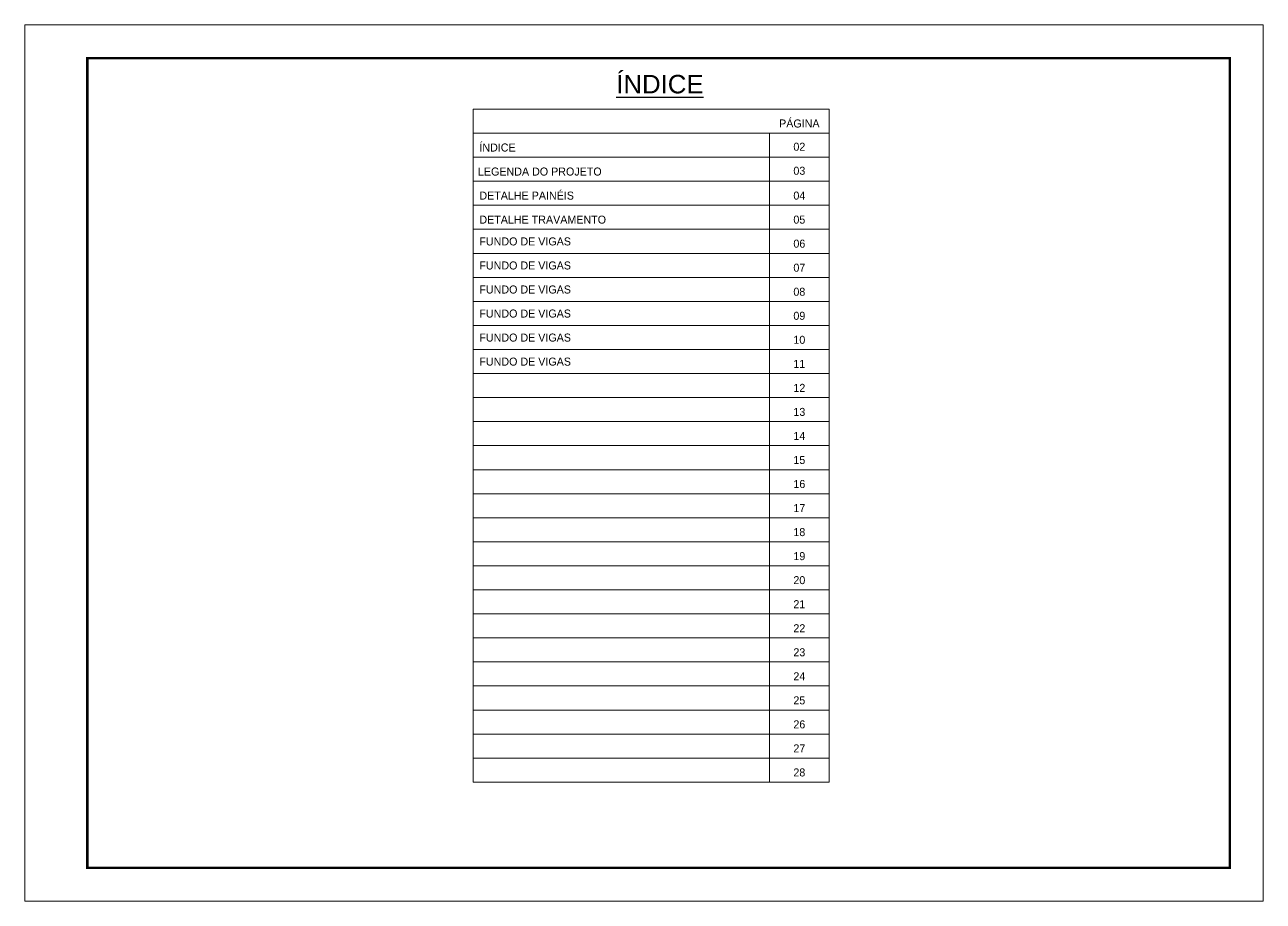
# Model space of a CAD drawing. Extents: x 2216 to 8470, y 226 to 4722.
# Drawn here: x 3801 to 5286, y 3672 to 4722 of the extents above; entities that cross this region are included whole.
import ezdxf
from ezdxf.enums import TextEntityAlignment as Align

# ---------------------------------------------------------------- set-up
doc = ezdxf.new("R2010")
doc.units = 0
doc.layers.add('CARIMBO', color=255, linetype='Continuous', lineweight=9)
doc.layers.add('Folhas', color=255, linetype='Continuous', lineweight=9)
doc.styles.add('ARIAL', font='arial.ttf')
doc.styles.add('Tecnologia', font='')
doc.styles.get('Tecnologia').set_extended_font_data('Forgotten Futurist')

msp = doc.modelspace()

# ---------------------------------------------------------------- linework, layer by layer
at = {"layer": 'CARIMBO'}
for p, q in [((4338.78, 4620.77), (4765.86, 4620.77)), ((4338.78, 4620.77), (4765.86, 4620.77)), ((4338.78, 4620.77), (4338.78, 3814.48)), ((4765.86, 4620.77), (4765.86, 3814.48)), ((4338.78, 4591.98), (4765.86, 4591.98)), ((4338.78, 4591.98), (4765.86, 4591.98)), ((4338.78, 4591.98), (4765.86, 4591.98)), ((4694.04, 4591.98), (4694.04, 3814.48)), ((4338.78, 4563.18), (4765.86, 4563.18)), ((4338.78, 4534.38), (4765.86, 4534.38)), ((4338.78, 4505.59), (4765.86, 4505.59)), ((4338.78, 4476.79), (4765.86, 4476.79)), ((4338.78, 4448), (4765.86, 4448)), ((4338.78, 4419.2), (4765.86, 4419.2)), ((4338.78, 4390.4), (4765.86, 4390.4)), ((4338.78, 4361.61), (4765.86, 4361.61)), ((4338.78, 4332.81), (4765.86, 4332.81)), ((4338.78, 4304.01), (4765.86, 4304.01)), ((4338.78, 4275.22), (4765.86, 4275.22)), ((4338.78, 4246.42), (4765.86, 4246.42)), ((4338.78, 4217.63), (4765.86, 4217.63)), ((4338.78, 4188.83), (4765.86, 4188.83)), ((4338.78, 4160.03), (4765.86, 4160.03)), ((4338.78, 4131.24), (4765.86, 4131.24)), ((4338.78, 4102.44), (4765.86, 4102.44)), ((4338.78, 4073.64), (4765.86, 4073.64)), ((4338.78, 4044.85), (4765.86, 4044.85)), ((4338.78, 4016.05), (4765.86, 4016.05)), ((4338.78, 3987.26), (4765.86, 3987.26)), ((4338.78, 3958.46), (4765.86, 3958.46)), ((4338.78, 3929.66), (4765.86, 3929.66)), ((4338.78, 3900.87), (4765.86, 3900.87)), ((4338.78, 3872.07), (4765.86, 3872.07)), ((4338.78, 3843.27), (4765.86, 3843.27)), ((4338.78, 3814.48), (4765.86, 3814.48))]:
    msp.add_line(p, q, dxfattribs=at)
at = {"layer": 'Folhas'}
msp.add_lwpolyline([(3801.19, 3671.82), (5286.19, 3671.82), (5286.19, 4721.82), (3801.19, 4721.82)], close=True, dxfattribs=at)
at = {"layer": 'Folhas', "color": 30, "const_width": 3}
msp.add_lwpolyline([(3876.19, 3711.82), (5246.19, 3711.82), (5246.19, 4681.82), (3876.19, 4681.82)], close=True, dxfattribs=at)

# ---------------------------------------------------------------- texts
at = {"color": 0, "linetype": 'Continuous', "ltscale": 5, "style": 'ARIAL'}
msp.add_text('%%UÍNDICE', height=22.118, dxfattribs=at).set_placement((4562.77, 4639.67), align=Align.CENTER)
at = {"layer": 'CARIMBO', "style": 'Tecnologia'}
for s, p in [('PÁGINA', (4729.95, 4598.78)), ('02', (4729.95, 4570.95)), ('03', (4729.95, 4542.16)), ('04', (4729.95, 4512.39)), ('05', (4729.95, 4483.6)), ('06', (4729.95, 4454.8)), ('07', (4729.95, 4426.01)), ('08', (4729.95, 4397.21)), ('09', (4729.95, 4368.41)), ('10', (4729.95, 4339.62)), ('11', (4729.95, 4310.82)), ('12', (4729.95, 4282.02)), ('13', (4729.95, 4253.23)), ('14', (4729.95, 4224.43)), ('15', (4729.95, 4195.64)), ('16', (4729.95, 4166.84)), ('17', (4729.95, 4138.04)), ('18', (4729.95, 4109.25)), ('19', (4729.95, 4080.45)), ('20', (4729.95, 4051.66)), ('21', (4729.95, 4022.86)), ('22', (4729.95, 3994.06)), ('23', (4729.95, 3965.27)), ('24', (4729.95, 3936.47)), ('25', (4729.95, 3907.67)), ('26', (4729.95, 3878.88)), ('27', (4729.95, 3850.08)), ('28', (4729.95, 3821.29))]:
    msp.add_text(s, height=9.599, dxfattribs=at).set_placement(p, align=Align.CENTER)
for s, height, p in [('ÍNDICE', 9.599, (4346.28, 4569.99)), ('LEGENDA DO PROJETO', 9.5987, (4344.57, 4541.19)), ('DETALHE PAINÉIS', 9.5987, (4346.28, 4512.39)), ('DETALHE TRAVAMENTO', 9.5987, (4346.28, 4483.6)), ('FUNDO DE VIGAS', 9.5987, (4346.28, 4457.48)), ('FUNDO DE VIGAS', 9.5987, (4346.28, 4428.68)), ('FUNDO DE VIGAS', 9.5987, (4346.28, 4399.89)), ('FUNDO DE VIGAS', 9.5987, (4346.28, 4371.09)), ('FUNDO DE VIGAS', 9.5987, (4346.28, 4342.29)), ('FUNDO DE VIGAS', 9.5987, (4346.28, 4313.5))]:
    msp.add_text(s, height=height, dxfattribs=at).set_placement(p)

doc.saveas('drawing.dxf')
